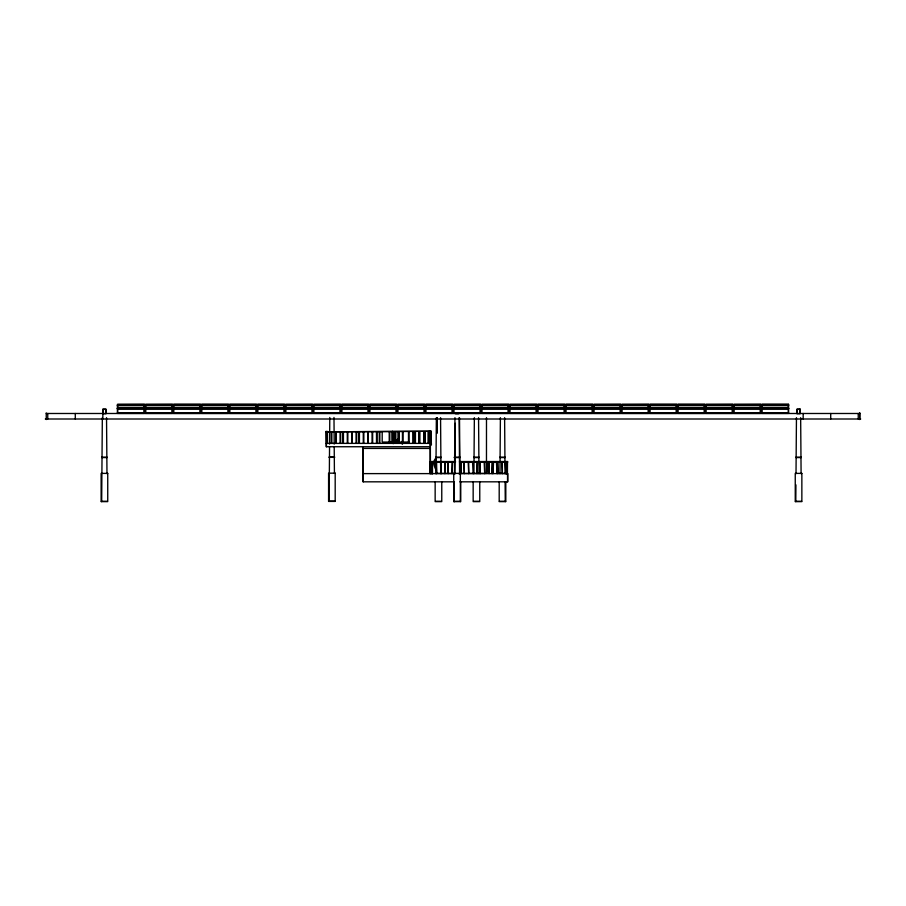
<?xml version="1.0" encoding="UTF-8"?>
<svg xmlns="http://www.w3.org/2000/svg" width="906" height="906" viewBox="0 0 906 906"><rect width="100%" height="100%" fill="white"/><g stroke="black" fill="none" stroke-linecap="round" stroke-linejoin="round"><path stroke-width="1.36" d="M101.676 501.63L102.333 417.689M329.127 501.414L329.546 446.851M329.569 444.053L329.784 417.462M435.922 473.645L436.352 417.689M454.291 501.63L454.359 491.833M454.506 473.645L454.948 417.689M454.869 473.645L455.265 423.283M473.917 473.645L474.359 417.689M499.965 473.645L500.395 417.689M795.796 501.63L795.921 484.846M796.012 473.645L796.453 417.689M393.17 443.113L398.447 438.561M393.17 443.668L398.447 439.104M117.406 405.299L144.405 405.299M145.413 405.299L172.412 405.299M173.431 405.299L200.419 405.299M201.438 405.299L228.425 405.299M229.445 405.299L256.432 405.299M257.451 405.299L284.439 405.299M285.458 405.299L312.457 405.299M313.465 405.299L340.463 405.299M341.471 405.299L368.47 405.299M369.478 405.299L396.477 405.299M397.496 405.299L424.484 405.299M425.503 405.299L452.49 405.299M453.51 405.299L480.497 405.299M481.516 405.299L508.504 405.299M509.523 405.299L536.522 405.299M537.53 405.299L564.529 405.299M565.537 405.299L592.535 405.299M593.543 405.299L620.542 405.299M621.561 405.299L648.549 405.299M649.568 405.299L676.556 405.299M677.575 405.299L704.562 405.299M705.581 405.299L732.569 405.299M733.588 405.299L760.587 405.299M761.595 405.299L788.594 405.299M117.406 405.401L144.405 405.401M145.413 405.401L172.412 405.401M173.431 405.401L200.419 405.401M201.438 405.401L228.425 405.401M229.445 405.401L256.432 405.401M257.451 405.401L284.439 405.401M285.458 405.401L312.457 405.401M313.465 405.401L340.463 405.401M341.471 405.401L368.47 405.401M369.478 405.401L396.477 405.401M397.496 405.401L424.484 405.401M425.503 405.401L452.49 405.401M453.51 405.401L480.497 405.401M481.516 405.401L508.504 405.401M509.523 405.401L536.522 405.401M537.53 405.401L564.529 405.401M565.537 405.401L592.535 405.401M593.543 405.401L620.542 405.401M621.561 405.401L648.549 405.401M649.568 405.401L676.556 405.401M677.575 405.401L704.562 405.401M705.581 405.401L732.569 405.401M733.588 405.401L760.587 405.401M761.595 405.401L788.594 405.401M117.689 405.571L144.133 405.571M145.696 405.571L172.14 405.571M173.703 405.571L200.147 405.571M201.71 405.571L228.153 405.571M229.716 405.571L256.16 405.571M257.723 405.571L284.167 405.571M285.73 405.571L312.174 405.571M313.736 405.571L340.18 405.571M341.755 405.571L368.198 405.571M369.761 405.571L396.205 405.571M397.768 405.571L424.212 405.571M425.775 405.571L452.219 405.571M453.781 405.571L480.225 405.571M481.788 405.571L508.232 405.571M509.795 405.571L536.239 405.571M537.802 405.571L564.245 405.571M565.82 405.571L592.264 405.571M593.826 405.571L620.27 405.571M621.833 405.571L648.277 405.571M649.84 405.571L676.284 405.571M677.847 405.571L704.29 405.571M705.853 405.571L732.297 405.571M733.86 405.571L760.304 405.571M761.867 405.571L788.311 405.571M117.689 408.096L144.133 408.096M145.696 408.096L172.14 408.096M173.703 408.096L200.147 408.096M201.71 408.096L228.153 408.096M229.716 408.096L256.16 408.096M257.723 408.096L284.167 408.096M285.73 408.096L312.174 408.096M313.736 408.096L340.18 408.096M341.755 408.096L368.198 408.096M369.761 408.096L396.205 408.096M397.768 408.096L424.212 408.096M425.775 408.096L452.219 408.096M453.781 408.096L480.225 408.096M481.788 408.096L508.232 408.096M509.795 408.096L536.239 408.096M537.802 408.096L564.245 408.096M565.82 408.096L592.264 408.096M593.826 408.096L620.27 408.096M621.833 408.096L648.277 408.096M649.84 408.096L676.284 408.096M677.847 408.096L704.29 408.096M705.853 408.096L732.297 408.096M733.86 408.096L760.304 408.096M761.867 408.096L788.311 408.096M117.406 408.164L144.405 408.164M145.413 408.164L172.412 408.164M173.431 408.164L200.419 408.164M201.438 408.164L228.425 408.164M229.445 408.164L256.432 408.164M257.451 408.164L284.439 408.164M285.458 408.164L312.457 408.164M313.465 408.164L340.463 408.164M341.471 408.164L368.47 408.164M369.478 408.164L396.477 408.164M397.496 408.164L424.484 408.164M425.503 408.164L452.49 408.164M453.51 408.164L480.497 408.164M481.516 408.164L508.504 408.164M509.523 408.164L536.522 408.164M537.53 408.164L564.529 408.164M565.537 408.164L592.535 408.164M593.543 408.164L620.542 408.164M621.561 408.164L648.549 408.164M649.568 408.164L676.556 408.164M677.575 408.164L704.562 408.164M705.581 408.164L732.569 408.164M733.588 408.164L760.587 408.164M761.595 408.164L788.594 408.164M117.406 408.357L144.405 408.357M145.413 408.357L172.412 408.357M173.431 408.357L200.419 408.357M201.438 408.357L228.425 408.357M229.445 408.357L256.432 408.357M257.451 408.357L284.439 408.357M285.458 408.357L312.457 408.357M313.465 408.357L340.463 408.357M341.471 408.357L368.47 408.357M369.478 408.357L396.477 408.357M397.496 408.357L424.484 408.357M425.503 408.357L452.49 408.357M453.51 408.357L480.497 408.357M481.516 408.357L508.504 408.357M509.523 408.357L536.522 408.357M537.53 408.357L564.529 408.357M565.537 408.357L592.535 408.357M593.543 408.357L620.542 408.357M621.561 408.357L648.549 408.357M649.568 408.357L676.556 408.357M677.575 408.357L704.562 408.357M705.581 408.357L732.569 408.357M733.588 408.357L760.587 408.357M761.595 408.357L788.594 408.357M117.406 408.697L144.405 408.697M145.413 408.697L172.412 408.697M173.431 408.697L200.419 408.697M201.438 408.697L228.425 408.697M229.445 408.697L256.432 408.697M257.451 408.697L284.439 408.697M285.458 408.697L312.457 408.697M313.465 408.697L340.463 408.697M341.471 408.697L368.47 408.697M369.478 408.697L396.477 408.697M397.496 408.697L424.484 408.697M425.503 408.697L452.49 408.697M453.51 408.697L480.497 408.697M481.516 408.697L508.504 408.697M509.523 408.697L536.522 408.697M537.53 408.697L564.529 408.697M565.537 408.697L592.535 408.697M593.543 408.697L620.542 408.697M621.561 408.697L648.549 408.697M649.568 408.697L676.556 408.697M677.575 408.697L704.562 408.697M705.581 408.697L732.569 408.697M733.588 408.697L760.587 408.697M761.595 408.697L788.594 408.697M117.406 408.855L144.405 408.855M145.413 408.855L172.412 408.855M173.431 408.855L200.419 408.855M201.438 408.855L228.425 408.855M229.445 408.855L256.432 408.855M257.451 408.855L284.439 408.855M285.458 408.855L312.457 408.855M313.465 408.855L340.463 408.855M341.471 408.855L368.47 408.855M369.478 408.855L396.477 408.855M397.496 408.855L424.484 408.855M425.503 408.855L452.49 408.855M453.51 408.855L480.497 408.855M481.516 408.855L508.504 408.855M509.523 408.855L536.522 408.855M537.53 408.855L564.529 408.855M565.537 408.855L592.535 408.855M593.543 408.855L620.542 408.855M621.561 408.855L648.549 408.855M649.568 408.855L676.556 408.855M677.575 408.855L704.562 408.855M705.581 408.855L732.569 408.855M733.588 408.855L760.587 408.855M761.595 408.855L788.594 408.855M117.689 412.774L144.133 412.774M145.696 412.774L172.14 412.774M173.703 412.774L200.147 412.774M201.71 412.774L228.153 412.774M229.716 412.774L256.16 412.774M257.723 412.774L284.167 412.774M285.73 412.774L312.174 412.774M313.736 412.774L340.18 412.774M341.755 412.774L368.198 412.774M369.761 412.774L396.205 412.774M397.768 412.774L424.212 412.774M425.775 412.774L452.219 412.774M453.781 412.774L480.225 412.774M481.788 412.774L508.232 412.774M509.795 412.774L536.239 412.774M537.802 412.774L564.245 412.774M565.82 412.774L592.264 412.774M593.826 412.774L620.27 412.774M621.833 412.774L648.277 412.774M649.84 412.774L676.284 412.774M677.847 412.774L704.29 412.774M705.853 412.774L732.297 412.774M733.86 412.774L760.304 412.774M761.867 412.774L788.311 412.774M46.195 412.943L46.319 419.546M117.406 412.887L144.405 412.887M145.413 412.887L172.412 412.887M173.431 412.887L200.419 412.887M201.438 412.887L228.425 412.887M229.445 412.887L256.432 412.887M257.451 412.887L284.439 412.887M285.458 412.887L312.457 412.887M313.465 412.887L340.463 412.887M341.471 412.887L368.47 412.887M369.478 412.887L396.477 412.887M397.496 412.887L424.484 412.887M425.503 412.887L452.49 412.887M453.51 412.887L480.497 412.887M481.516 412.887L508.504 412.887M509.523 412.887L536.522 412.887M537.53 412.887L564.529 412.887M565.537 412.887L592.535 412.887M593.543 412.887L620.542 412.887M621.561 412.887L648.549 412.887M649.568 412.887L676.556 412.887M677.575 412.887L704.562 412.887M705.581 412.887L732.569 412.887M733.588 412.887L760.587 412.887M761.595 412.887L788.594 412.887M859.692 412.943L859.681 419.546L859.805 412.943M46.308 413.487L859.692 413.487M102.831 413.714L106.025 413.714L106.025 409.138L102.831 409.138L102.831 419.002M455.446 413.714L458.64 413.714M45.3 419.002L860.7 419.002M325.934 431.811L431.392 431.267L326.058 431.811M408.968 442.06L399.07 442.06L399.07 431.811M326.217 443.385L431.381 443.385L431.381 445.039L430.69 445.039L430.814 431.811M430.441 446.737L326.217 446.737L326.149 431.267M362.978 448.425L430.214 448.425M329.138 457.009L334.631 457.009M101.687 457.236L107.18 457.236M329.138 457.337L334.631 457.337M435.718 457.236L441.199 457.236M454.302 457.236L460.157 457.236M473.713 457.236L479.206 457.236M499.761 457.236L505.242 457.236M795.808 457.236L801.3 457.236M101.687 457.564L107.18 457.564M435.718 457.564L441.199 457.564M454.302 457.564L460.157 457.564M473.713 457.564L479.206 457.564M499.761 457.564L505.242 457.564M795.808 457.564L801.3 457.564M430.191 461.539L455.514 461.539M459.501 461.539L507.575 461.539M430.191 462.094L455.514 462.094M459.501 462.094L507.756 462.094M435.152 473.385L486.465 473.385L486.488 417.666M499.195 473.385L505.808 473.385M363.057 473.612L455.639 473.612M458.447 473.612L507.756 473.612L507.756 481.822L459.852 481.822M473.125 473.657L472.57 462.094M454.45 481.822L363.057 481.822L363.057 446.737M328.787 501.086L334.982 501.086M101.325 501.301L107.123 501.301M435.763 501.301L441.131 501.301M453.94 501.301L460.146 501.301M473.759 501.301L479.138 501.301M499.399 501.301L505.605 501.301M795.457 501.301L801.651 501.301M430.826 436.952L431.086 443.385L431.109 431.811L431.086 443.385M800.655 417.689L801.097 473.645M504.608 417.689L505.038 473.645M505.106 482.049L505.265 501.63M478.561 417.689L479.002 473.645M459.512 417.689L459.954 473.645M459.149 417.689L459.591 473.645M440.565 417.689L440.995 473.645M333.986 417.462L334.201 444.053M334.212 446.851L334.427 473.43M106.534 417.689L106.976 473.645M858.242 413.487L858.254 419.002M830.711 413.487L830.711 419.002M803.169 413.487L803.169 419.002M799.93 413.487L799.93 409.353L797.178 409.353L797.178 413.487M788.311 408.21L788.311 404.393L761.867 404.393L761.867 408.21M788.311 408.47L788.311 412.876M761.867 408.47L761.867 412.876M760.304 408.21L760.304 404.393L733.86 404.495L733.86 408.21M760.304 408.47L760.304 412.876M733.86 408.47L733.86 412.876M732.297 408.21L732.297 404.393L705.853 404.495L705.853 408.21M732.297 408.47L732.297 412.876M705.853 408.47L705.853 412.876M704.29 408.21L704.29 404.393L677.847 404.393L677.847 408.21M704.29 408.47L704.29 412.876M677.847 408.47L677.847 412.876M676.284 408.21L676.284 404.393L649.84 404.393L649.84 408.21M676.284 408.47L676.284 412.876M649.84 408.47L649.84 412.876M648.277 408.21L648.277 404.393L621.833 404.495L621.833 408.21M648.277 408.47L648.277 412.876M621.833 408.47L621.833 412.876M620.27 408.21L620.27 404.393L593.826 404.495L593.826 408.21M620.27 408.47L620.27 412.876M593.826 408.47L593.826 412.876M592.264 408.21L592.264 404.393L565.82 404.393L565.82 408.21M592.264 408.47L592.264 412.876M565.82 408.47L565.82 412.876M564.245 408.21L564.245 404.393L537.802 404.393L537.802 408.21M564.245 408.47L564.245 412.876M537.802 408.47L537.802 412.876M536.239 408.21L536.239 404.393L509.795 404.495L509.795 408.21M536.239 408.47L536.239 412.876M509.795 408.47L509.795 412.876M508.232 408.21L508.232 404.393L481.788 404.495L481.788 408.21M508.232 408.47L508.232 412.876M507.541 481.822L507.553 473.612L506.205 473.657L506.205 462.094M507.485 461.539L507.417 473.657M507.213 462.094L507.281 473.657M506.76 462.094L506.805 473.657M506.567 461.539L506.692 473.657M505.831 462.094L505.842 473.657L505.288 462.094M505.808 481.856L505.808 501.63L499.195 501.63L499.195 481.856M502.343 462.094L502.354 473.657L501.799 462.094M497.949 462.094L497.938 473.657L497.394 462.094M497.02 462.094L497.02 473.657L496.465 462.094M493.544 462.094L492.977 473.657L492.989 462.094M492.615 462.094L492.06 473.657L492.071 462.094M489.115 462.094L489.127 473.657L488.572 462.094M487.168 462.094L487.168 472.343M484.71 462.094L484.71 473.657L484.155 462.094M481.788 408.47L481.788 412.876M480.305 462.094L480.305 473.657L479.75 462.094M480.225 408.21L480.225 404.393L453.781 404.495L453.781 408.21M480.225 408.47L480.225 412.876M479.761 481.856L479.761 501.63L473.159 501.63L473.159 481.856M477.541 462.094L476.975 473.657L476.986 462.094M468.719 462.094L468.719 473.657L468.164 462.094M464.314 462.094L464.314 473.657L463.759 462.094M461.437 462.094L460.882 473.657L460.882 462.094M460.724 481.856L460.724 501.63L453.736 501.63L453.736 473.385M460.35 473.385L460.35 501.63M454.11 481.856L454.11 501.63M453.781 408.47L453.781 412.876M452.626 462.094L452.071 473.657L452.071 462.094M452.219 408.21L452.219 404.393L425.775 404.393L425.775 408.21M452.219 408.47L452.219 412.876M448.21 462.094L448.221 473.657L447.666 462.094M445.458 462.094L444.903 473.657L444.903 462.094M441.766 481.856L441.766 501.63L435.152 501.63L435.152 481.856M441.041 462.094L441.052 473.657L440.497 462.094M437.111 417.666L437.134 432.989M437.02 417.666L437.02 432.989M436.635 462.094L436.647 473.657L436.092 462.094M432.468 462.094L432.468 473.657L431.686 473.657L431.686 462.094M432.241 462.094L432.23 473.657M431.924 462.094L431.913 473.657M430.622 431.811L430.61 443.385M430.327 431.267L430.441 473.612M430.248 431.267L430.146 473.657M429.999 431.811L429.965 443.385L429.863 431.811M430.078 462.094L430.044 473.657M429.455 431.811L429.489 443.385M429.15 431.267L429.308 443.385M428.651 431.811L428.651 443.385M428.096 431.811L428.096 443.385M425.775 408.47L425.775 412.876M425.242 431.811L425.22 443.385M424.676 431.811L424.699 443.385M424.212 408.21L424.212 404.393L397.768 404.495L397.768 408.21M424.212 408.47L424.212 412.876M423.691 431.811L423.691 443.385M419.829 431.811L419.84 443.385M419.376 443.385L419.365 431.811L419.285 443.385M418.832 431.811L418.81 443.385M415.424 431.811L415.435 443.385M414.88 431.811L414.88 443.385M413.498 431.811L413.521 443.385M412.943 431.811L412.966 443.385M408.968 431.811L409.036 443.385M408.493 431.811L408.493 443.385M403.011 431.811L403 443.385M402.57 441.369L402.592 443.94M402.457 431.811L402.457 443.385M402.038 441.369L402.015 443.94M398.595 431.811L398.606 443.385M398.051 431.811L398.051 443.385M397.768 408.47L397.768 412.876M397.508 443.204L397.519 440.633L396.975 443.204M396.205 408.21L396.205 404.393L369.761 404.393L369.761 408.21M396.205 408.47L396.205 412.876M395.82 431.811L395.82 443.385M395.265 431.811L395.276 443.385M394.189 431.811L394.201 443.385M393.646 431.811L393.646 443.385M393.057 431.811L393.045 443.385M392.411 431.267L392.502 443.385M392.105 431.811L392.105 442.06L382.196 442.06L382.207 431.811M389.784 431.811L389.784 443.385M389.24 431.811L389.229 443.385M379.829 431.811L379.829 443.385M379.286 431.811L379.274 443.385M377.055 431.811L377.055 443.385M376.5 431.811L376.511 443.385M372.649 431.811L372.649 443.385M372.094 431.811L372.094 443.385M369.761 408.47L369.761 412.876M368.198 408.21L368.198 404.393L341.755 404.393L341.755 408.21M368.198 408.47L368.198 412.876M368.244 431.811L368.244 443.385M367.689 431.811L367.689 443.385M363.838 431.811L363.838 443.385M363.283 431.811L363.283 443.385M363.272 446.737L363.272 481.822M359.422 431.811L359.422 443.385M358.878 431.811L358.878 443.385M356.658 431.811L356.658 443.385M356.103 431.811L356.103 443.385M352.253 431.811L352.253 443.385M351.698 431.811L351.698 443.385M347.847 431.811L347.836 443.385M347.292 431.811L347.292 443.385M343.442 431.811L343.431 443.385M342.887 431.811L342.887 443.385M341.755 408.47L341.755 412.876M340.656 431.811L340.667 443.385M340.18 408.21L340.18 404.393L313.736 404.495L313.736 408.21M340.18 408.47L340.18 412.876M340.112 431.811L340.112 443.385M336.251 431.811L336.262 443.385M335.707 431.811L335.707 443.385M331.845 431.811L331.856 443.385M331.302 431.811L331.302 443.385M327.44 431.811L327.44 443.385M327.157 431.267L326.987 443.385M326.772 431.811L326.84 443.385M326.285 431.811L326.432 446.737M313.736 408.47L313.736 412.876M312.174 408.21L312.174 404.393L285.73 404.495L285.73 408.21M312.174 408.47L312.174 412.876M285.73 408.47L285.73 412.876M284.167 408.21L284.167 404.393L257.723 404.393L257.723 408.21M284.167 408.47L284.167 412.876M257.723 408.47L257.723 412.876M256.16 408.21L256.16 404.393L229.716 404.393L229.716 408.21M256.16 408.47L256.16 412.876M229.716 408.47L229.716 412.876M228.153 408.21L228.153 404.393L201.71 404.393L201.71 408.21M228.153 408.47L228.153 412.876M201.71 408.47L201.71 412.876M200.147 408.21L200.147 404.393L173.703 404.393L173.703 408.21M200.147 408.47L200.147 412.876M173.703 408.47L173.703 412.876M172.14 408.21L172.14 404.393L145.696 404.495L145.696 408.21M172.14 408.47L172.14 412.876M145.696 408.47L145.696 412.876M144.133 408.21L144.133 404.393L117.689 404.495L117.689 408.21M144.133 408.47L144.133 412.876M117.689 408.47L117.689 412.876M105.809 413.487L105.809 409.353L103.058 409.353L103.058 413.487M75.289 413.487L75.289 419.002M47.746 413.487L47.746 419.002M436.341 470.407A18.732 18.732 0 0 1 433.781 463.781L433.748 463.566A4.564 4.564 0 0 1 433.872 461.652L433.985 461.256A8.324 8.324 0 0 1 436.013 457.983M434.823 464.869A7.135 7.135 0 0 1 436.477 458.934M144.405 404.37L117.406 404.37L117.406 413.396L144.405 413.396L144.405 404.37M172.412 404.37L145.413 404.37L145.413 413.396L172.412 413.396L172.412 404.37M200.419 404.37L173.431 404.37L173.431 413.396L200.419 413.396L200.419 404.37M228.425 404.37L201.438 404.37L201.438 413.396L228.425 413.396L228.425 404.37M256.432 404.37L229.445 404.37L229.445 413.396L256.432 413.396L256.432 404.37M284.439 404.37L257.451 404.37L257.451 413.396L284.439 413.396L284.439 404.37M312.457 404.37L285.458 404.37L285.458 413.396L312.457 413.396L312.457 404.37M340.463 404.37L313.465 404.37L313.465 413.396L340.463 413.396L340.463 404.37M368.47 404.37L341.471 404.37L341.471 413.396L368.47 413.396L368.47 404.37M396.477 404.37L369.478 404.37L369.478 413.396L396.477 413.396L396.477 404.37M424.484 404.37L397.496 404.37L397.496 413.396L424.484 413.396L424.484 404.37M452.49 404.37L425.503 404.37L425.503 413.396L452.49 413.396L452.49 404.37M480.497 404.37L453.51 404.37L453.51 413.396L480.497 413.396L480.497 404.37M508.504 404.37L481.516 404.37L481.516 413.396L508.504 413.396L508.504 404.37M536.522 404.37L509.523 404.37L509.523 413.396L536.522 413.396L536.522 404.37M564.529 404.37L537.53 404.37L537.53 413.396L564.529 413.396L564.529 404.37M592.535 404.37L565.537 404.37L565.537 413.396L592.535 413.396L592.535 404.37M620.542 404.37L593.543 404.37L593.543 413.396L620.542 413.396L620.542 404.37M648.549 404.37L621.561 404.37L621.561 413.396L648.549 413.396L648.549 404.37M676.556 404.37L649.568 404.37L649.568 413.396L676.556 413.396L676.556 404.37M704.562 404.37L677.575 404.37L677.575 413.396L704.562 413.396L704.562 404.37M732.569 404.37L705.581 404.37L705.581 413.396L732.569 413.396L732.569 404.37M760.587 404.37L733.588 404.37L733.588 413.396L760.587 413.396L760.587 404.37M788.594 404.37L761.595 404.37L761.595 413.396L788.594 413.396L788.594 404.37M800.145 409.138L796.952 409.138L796.952 413.714L800.145 413.714L800.145 409.138M335.186 473.17L328.584 473.17L328.584 501.414L335.186 501.414L335.186 473.17M107.735 473.385L101.132 473.385L101.132 501.63L107.735 501.63L107.735 473.385M801.855 473.385L795.253 473.385L795.253 501.63L801.855 501.63L801.855 473.385M424.246 443.385L424.246 431.811L424.246 443.385"/></g></svg>
